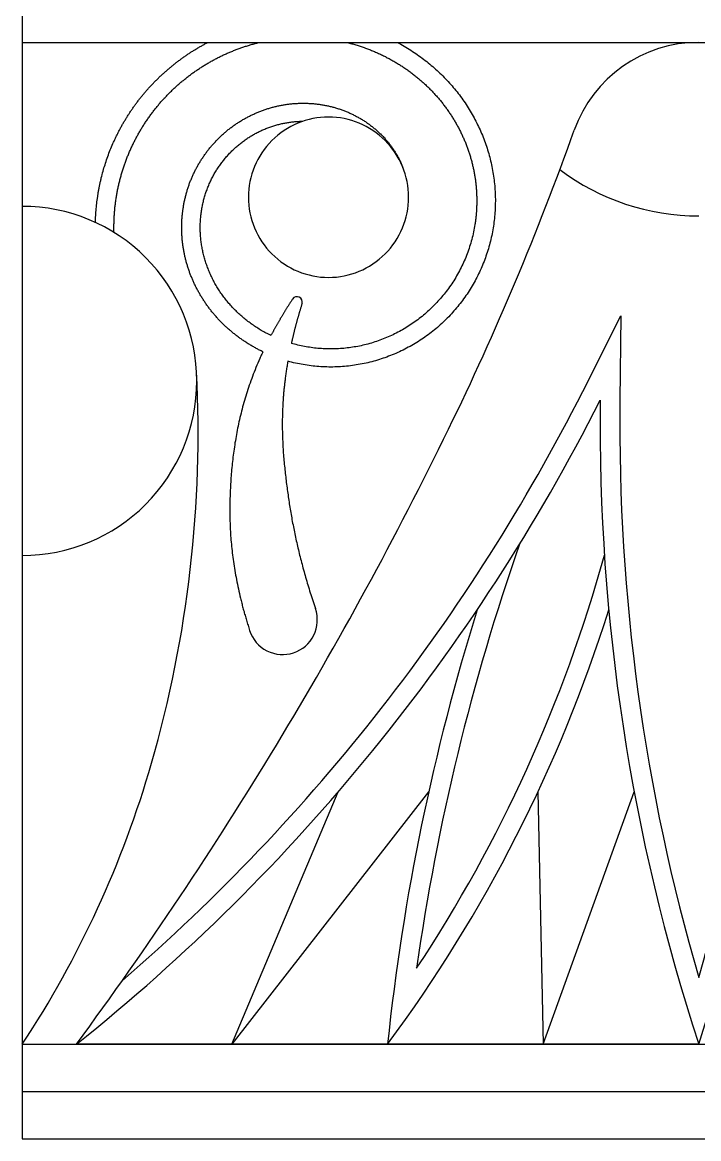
# Model space of a CAD drawing. Extents: x -111 to 2985, y -118 to 122.
# Drawn here: x -110.94 to -98.52, y -35.88 to -15.39 of the extents above; entities that cross this region are included whole.
import ezdxf

# ---------------------------------------------------------------- set-up
doc = ezdxf.new("R2010")
doc.units = 0
doc.layers.add('LAYER_03', color=5, linetype='CONTINUOUS')

msp = doc.modelspace()

# ---------------------------------------------------------------- linework, layer by layer
at = {"layer": 'LAYER_03'}
for points in [[(-110.939, 0.847), (-110.939, -35.877)], [(-110.939, -15.76), (-61.261, -15.76)], [(-109.596, -19.065), (-109.595, -19.034), (-109.594, -19.002), (-109.592, -18.97), (-109.591, -18.939), (-109.589, -18.907), (-109.587, -18.875), (-109.584, -18.844), (-109.581, -18.812), (-109.579, -18.781), (-109.575, -18.749), (-109.572, -18.718), (-109.568, -18.686), (-109.564, -18.655), (-109.56, -18.623), (-109.558, -18.607), (-109.555, -18.592), (-109.553, -18.576), (-109.551, -18.56), (-109.548, -18.545), (-109.546, -18.529), (-109.543, -18.513), (-109.54, -18.498), (-109.538, -18.482), (-109.535, -18.467), (-109.532, -18.451), (-109.529, -18.435), (-109.526, -18.42), (-109.523, -18.404), (-109.52, -18.389), (-109.517, -18.373), (-109.513, -18.358), (-109.51, -18.342), (-109.507, -18.327), (-109.503, -18.311), (-109.499, -18.296), (-109.496, -18.28), (-109.492, -18.265), (-109.488, -18.249), (-109.481, -18.218), (-109.473, -18.188), (-109.465, -18.157), (-109.456, -18.126), (-109.448, -18.096), (-109.439, -18.065), (-109.429, -18.035), (-109.42, -18.005), (-109.41, -17.974), (-109.4, -17.944), (-109.39, -17.914), (-109.38, -17.884), (-109.369, -17.854), (-109.358, -17.824), (-109.347, -17.794), (-109.335, -17.765), (-109.324, -17.735), (-109.312, -17.706), (-109.3, -17.676), (-109.287, -17.647), (-109.274, -17.618), (-109.268, -17.603), (-109.262, -17.589), (-109.255, -17.574), (-109.248, -17.56), (-109.242, -17.545), (-109.235, -17.531), (-109.228, -17.516), (-109.221, -17.502), (-109.214, -17.488), (-109.207, -17.473), (-109.2, -17.459), (-109.193, -17.445), (-109.186, -17.431), (-109.179, -17.416), (-109.172, -17.402), (-109.164, -17.388), (-109.157, -17.374), (-109.15, -17.36), (-109.142, -17.346), (-109.134, -17.332), (-109.127, -17.318), (-109.119, -17.304), (-109.111, -17.29), (-109.104, -17.276), (-109.096, -17.262), (-109.088, -17.248), (-109.08, -17.234), (-109.072, -17.221), (-109.064, -17.207), (-109.055, -17.193), (-109.047, -17.179), (-109.039, -17.166), (-109.031, -17.152), (-109.022, -17.139), (-109.014, -17.125), (-109.005, -17.112), (-108.997, -17.098), (-108.988, -17.085), (-108.979, -17.071), (-108.971, -17.058), (-108.962, -17.045), (-108.953, -17.031), (-108.944, -17.018), (-108.935, -17.005), (-108.926, -16.992), (-108.917, -16.978), (-108.908, -16.965), (-108.899, -16.952), (-108.889, -16.939), (-108.88, -16.926), (-108.871, -16.913), (-108.861, -16.9), (-108.852, -16.887), (-108.842, -16.875), (-108.833, -16.862), (-108.823, -16.849), (-108.813, -16.836), (-108.804, -16.823), (-108.794, -16.811), (-108.784, -16.798), (-108.774, -16.786), (-108.764, -16.773), (-108.754, -16.761), (-108.744, -16.748), (-108.734, -16.736), (-108.724, -16.723), (-108.714, -16.711), (-108.703, -16.699), (-108.693, -16.687), (-108.683, -16.674), (-108.672, -16.662), (-108.662, -16.65), (-108.651, -16.638), (-108.641, -16.626), (-108.63, -16.614), (-108.619, -16.602), (-108.608, -16.59), (-108.598, -16.578), (-108.587, -16.566), (-108.576, -16.555), (-108.565, -16.543), (-108.554, -16.531), (-108.543, -16.52), (-108.532, -16.508), (-108.521, -16.496), (-108.51, -16.485), (-108.498, -16.473), (-108.487, -16.462), (-108.476, -16.451), (-108.464, -16.439), (-108.453, -16.428), (-108.441, -16.417), (-108.43, -16.406), (-108.418, -16.395), (-108.407, -16.383), (-108.395, -16.372), (-108.383, -16.361), (-108.371, -16.351), (-108.36, -16.34), (-108.348, -16.329), (-108.336, -16.318), (-108.324, -16.307), (-108.312, -16.297), (-108.3, -16.286), (-108.288, -16.275), (-108.275, -16.265), (-108.263, -16.254), (-108.251, -16.244), (-108.239, -16.233), (-108.226, -16.223), (-108.214, -16.213), (-108.202, -16.203), (-108.189, -16.192), (-108.177, -16.182), (-108.164, -16.172), (-108.152, -16.162), (-108.139, -16.152), (-108.126, -16.142), (-108.113, -16.132), (-108.101, -16.123), (-108.088, -16.113), (-108.075, -16.103), (-108.062, -16.093), (-108.049, -16.084), (-108.036, -16.074), (-108.023, -16.065), (-108.01, -16.055), (-107.997, -16.046), (-107.984, -16.037), (-107.971, -16.027), (-107.957, -16.018), (-107.944, -16.009), (-107.931, -16), (-107.918, -15.991), (-107.904, -15.982), (-107.891, -15.973), (-107.877, -15.964), (-107.864, -15.955), (-107.85, -15.946), (-107.837, -15.937), (-107.823, -15.929), (-107.809, -15.92), (-107.796, -15.912), (-107.782, -15.903), (-107.768, -15.895), (-107.754, -15.886), (-107.741, -15.878), (-107.727, -15.87), (-107.713, -15.861), (-107.699, -15.853), (-107.685, -15.845), (-107.671, -15.837), (-107.657, -15.829), (-107.643, -15.821), (-107.629, -15.813), (-107.614, -15.805), (-107.6, -15.798), (-107.586, -15.79), (-107.572, -15.782), (-107.557, -15.775), (-107.543, -15.767), (-107.529, -15.76)], [(-109.255, -19.248), (-109.256, -19.229), (-109.256, -19.21), (-109.256, -19.191), (-109.256, -19.172), (-109.256, -19.153), (-109.256, -19.134), (-109.256, -19.115), (-109.256, -19.095), (-109.255, -19.076), (-109.255, -19.057), (-109.254, -19.038), (-109.253, -19.018), (-109.253, -18.999), (-109.252, -18.98), (-109.251, -18.96), (-109.25, -18.941), (-109.248, -18.922), (-109.247, -18.902), (-109.246, -18.883), (-109.244, -18.864), (-109.242, -18.844), (-109.241, -18.825), (-109.239, -18.806), (-109.237, -18.787), (-109.235, -18.767), (-109.233, -18.748), (-109.23, -18.729), (-109.228, -18.71), (-109.226, -18.691), (-109.223, -18.672), (-109.22, -18.653), (-109.218, -18.634), (-109.215, -18.615), (-109.212, -18.596), (-109.209, -18.577), (-109.205, -18.558), (-109.202, -18.54), (-109.199, -18.521), (-109.195, -18.502), (-109.192, -18.484), (-109.188, -18.465), (-109.184, -18.446), (-109.18, -18.428), (-109.176, -18.409), (-109.172, -18.391), (-109.168, -18.372), (-109.164, -18.354), (-109.159, -18.336), (-109.155, -18.317), (-109.15, -18.299), (-109.146, -18.281), (-109.141, -18.262), (-109.136, -18.244), (-109.131, -18.226), (-109.126, -18.208), (-109.121, -18.19), (-109.116, -18.172), (-109.11, -18.154), (-109.105, -18.135), (-109.099, -18.117), (-109.094, -18.1), (-109.088, -18.082), (-109.082, -18.064), (-109.076, -18.046), (-109.07, -18.028), (-109.064, -18.01), (-109.058, -17.992), (-109.051, -17.975), (-109.045, -17.957), (-109.038, -17.939), (-109.032, -17.922), (-109.025, -17.904), (-109.018, -17.886), (-109.012, -17.869), (-109.005, -17.851), (-108.998, -17.834), (-108.99, -17.817), (-108.983, -17.799), (-108.976, -17.782), (-108.968, -17.765), (-108.961, -17.747), (-108.953, -17.73), (-108.946, -17.713), (-108.938, -17.696), (-108.93, -17.679), (-108.922, -17.662), (-108.914, -17.645), (-108.906, -17.628), (-108.898, -17.611), (-108.889, -17.594), (-108.881, -17.578), (-108.872, -17.561), (-108.864, -17.544), (-108.855, -17.528), (-108.846, -17.511), (-108.838, -17.495), (-108.829, -17.478), (-108.82, -17.462), (-108.81, -17.446), (-108.801, -17.429), (-108.792, -17.413), (-108.783, -17.397), (-108.773, -17.381), (-108.764, -17.365), (-108.754, -17.349), (-108.744, -17.333), (-108.735, -17.317), (-108.725, -17.301), (-108.715, -17.285), (-108.705, -17.269), (-108.695, -17.254), (-108.685, -17.238), (-108.674, -17.223), (-108.664, -17.207), (-108.654, -17.192), (-108.643, -17.176), (-108.632, -17.161), (-108.622, -17.146), (-108.611, -17.131), (-108.6, -17.116), (-108.589, -17.1), (-108.578, -17.085), (-108.567, -17.071), (-108.556, -17.056), (-108.545, -17.041), (-108.534, -17.026), (-108.522, -17.011), (-108.511, -16.997), (-108.499, -16.982), (-108.488, -16.968), (-108.476, -16.953), (-108.465, -16.939), (-108.453, -16.925), (-108.441, -16.91), (-108.429, -16.896), (-108.417, -16.882), (-108.405, -16.868), (-108.393, -16.854), (-108.38, -16.84), (-108.368, -16.826), (-108.356, -16.813), (-108.343, -16.799), (-108.331, -16.785), (-108.318, -16.772), (-108.306, -16.758), (-108.293, -16.745), (-108.28, -16.732), (-108.267, -16.718), (-108.254, -16.705), (-108.241, -16.692), (-108.228, -16.679), (-108.215, -16.666), (-108.202, -16.653), (-108.189, -16.64), (-108.175, -16.627), (-108.162, -16.615), (-108.148, -16.602), (-108.135, -16.59), (-108.121, -16.577), (-108.108, -16.565), (-108.094, -16.552), (-108.08, -16.54), (-108.067, -16.528), (-108.053, -16.516), (-108.039, -16.504), (-108.025, -16.492), (-108.011, -16.48), (-107.997, -16.468), (-107.982, -16.457), (-107.968, -16.445), (-107.954, -16.434), (-107.939, -16.422), (-107.925, -16.411), (-107.911, -16.399), (-107.896, -16.388), (-107.882, -16.377), (-107.867, -16.366), (-107.852, -16.355), (-107.838, -16.344), (-107.823, -16.333), (-107.808, -16.322), (-107.793, -16.312), (-107.778, -16.301), (-107.763, -16.291), (-107.748, -16.28), (-107.733, -16.27), (-107.718, -16.26), (-107.703, -16.249), (-107.687, -16.239), (-107.672, -16.229), (-107.657, -16.219), (-107.641, -16.209), (-107.626, -16.2), (-107.61, -16.19), (-107.595, -16.18), (-107.579, -16.171), (-107.564, -16.161), (-107.548, -16.152), (-107.532, -16.143), (-107.516, -16.134), (-107.501, -16.125), (-107.485, -16.116), (-107.469, -16.107), (-107.453, -16.098), (-107.437, -16.089), (-107.421, -16.08), (-107.405, -16.072), (-107.389, -16.063), (-107.373, -16.055), (-107.357, -16.047), (-107.34, -16.038), (-107.324, -16.03), (-107.308, -16.022), (-107.291, -16.014), (-107.275, -16.006), (-107.259, -15.998), (-107.242, -15.991), (-107.226, -15.983), (-107.209, -15.976), (-107.193, -15.968), (-107.176, -15.961), (-107.16, -15.954), (-107.143, -15.946), (-107.126, -15.939), (-107.11, -15.932), (-107.093, -15.925), (-107.076, -15.919), (-107.059, -15.912), (-107.042, -15.905), (-107.026, -15.899), (-107.009, -15.892), (-106.992, -15.886), (-106.975, -15.879), (-106.958, -15.873), (-106.941, -15.867), (-106.924, -15.861), (-106.907, -15.855), (-106.89, -15.849), (-106.873, -15.844), (-106.856, -15.838), (-106.838, -15.832), (-106.821, -15.827), (-106.804, -15.822), (-106.787, -15.816), (-106.77, -15.811), (-106.752, -15.806), (-106.735, -15.801), (-106.718, -15.796), (-106.7, -15.791), (-106.683, -15.786), (-106.666, -15.782), (-106.648, -15.777), (-106.631, -15.773), (-106.614, -15.768), (-106.596, -15.764), (-106.579, -15.76)], [(-104.054, -15.76), (-104.023, -15.777), (-103.991, -15.794), (-103.96, -15.812), (-103.928, -15.83), (-103.897, -15.848), (-103.867, -15.867), (-103.836, -15.886), (-103.806, -15.905), (-103.775, -15.925), (-103.745, -15.945), (-103.715, -15.965), (-103.686, -15.985), (-103.657, -16.006), (-103.627, -16.027), (-103.598, -16.048), (-103.57, -16.07), (-103.541, -16.092), (-103.513, -16.114), (-103.485, -16.136), (-103.457, -16.159), (-103.43, -16.182), (-103.402, -16.206), (-103.375, -16.229), (-103.349, -16.253), (-103.322, -16.277), (-103.296, -16.302), (-103.27, -16.326), (-103.244, -16.351), (-103.219, -16.376), (-103.194, -16.402), (-103.169, -16.428), (-103.144, -16.454), (-103.12, -16.48), (-103.096, -16.506), (-103.072, -16.533), (-103.048, -16.56), (-103.025, -16.587), (-103.002, -16.614), (-102.98, -16.642), (-102.957, -16.67), (-102.935, -16.698), (-102.914, -16.726), (-102.892, -16.755), (-102.871, -16.784), (-102.85, -16.813), (-102.83, -16.842), (-102.81, -16.871), (-102.79, -16.901), (-102.771, -16.931), (-102.751, -16.961), (-102.733, -16.991), (-102.714, -17.021), (-102.696, -17.052), (-102.678, -17.083), (-102.661, -17.114), (-102.644, -17.145), (-102.627, -17.176), (-102.61, -17.208), (-102.594, -17.24), (-102.578, -17.271), (-102.563, -17.303), (-102.548, -17.336), (-102.533, -17.368), (-102.519, -17.4), (-102.505, -17.433), (-102.491, -17.466), (-102.478, -17.499), (-102.465, -17.532), (-102.453, -17.565), (-102.44, -17.598), (-102.429, -17.632), (-102.417, -17.665), (-102.406, -17.699), (-102.395, -17.733), (-102.385, -17.766), (-102.375, -17.8), (-102.366, -17.835), (-102.356, -17.869), (-102.348, -17.903), (-102.339, -17.937), (-102.331, -17.972), (-102.324, -18.007), (-102.316, -18.041), (-102.309, -18.076), (-102.303, -18.111), (-102.297, -18.146), (-102.291, -18.18), (-102.286, -18.215), (-102.281, -18.25), (-102.277, -18.286), (-102.272, -18.321), (-102.269, -18.356), (-102.265, -18.391), (-102.263, -18.426), (-102.26, -18.462), (-102.258, -18.497), (-102.256, -18.532), (-102.255, -18.568), (-102.254, -18.603), (-102.253, -18.638), (-102.253, -18.674), (-102.254, -18.709), (-102.254, -18.744), (-102.255, -18.78), (-102.257, -18.815), (-102.259, -18.85), (-102.261, -18.885), (-102.264, -18.921), (-102.267, -18.956), (-102.27, -18.991), (-102.274, -19.026), (-102.279, -19.061), (-102.283, -19.096), (-102.288, -19.131), (-102.294, -19.166), (-102.3, -19.201), (-102.306, -19.236), (-102.313, -19.271), (-102.32, -19.306), (-102.328, -19.34), (-102.335, -19.375), (-102.344, -19.409), (-102.352, -19.443), (-102.362, -19.478), (-102.371, -19.512), (-102.381, -19.546), (-102.391, -19.58), (-102.402, -19.613), (-102.413, -19.647), (-102.425, -19.681), (-102.436, -19.714), (-102.449, -19.747), (-102.461, -19.78), (-102.474, -19.813), (-102.488, -19.846), (-102.502, -19.879), (-102.516, -19.911), (-102.53, -19.944), (-102.545, -19.976), (-102.561, -20.008), (-102.576, -20.04), (-102.592, -20.072), (-102.609, -20.103), (-102.626, -20.135), (-102.643, -20.166), (-102.66, -20.197), (-102.678, -20.227), (-102.697, -20.258), (-102.715, -20.288), (-102.734, -20.318), (-102.754, -20.348), (-102.773, -20.378), (-102.793, -20.407), (-102.814, -20.437), (-102.835, -20.466), (-102.856, -20.494), (-102.877, -20.523), (-102.899, -20.551), (-102.921, -20.579), (-102.943, -20.607), (-102.966, -20.634), (-102.989, -20.662), (-103.013, -20.689), (-103.037, -20.715), (-103.061, -20.742), (-103.085, -20.768), (-103.11, -20.794), (-103.135, -20.819), (-103.16, -20.845), (-103.186, -20.87), (-103.212, -20.894), (-103.238, -20.919), (-103.264, -20.943), (-103.291, -20.967), (-103.318, -20.99), (-103.346, -21.014), (-103.373, -21.036), (-103.401, -21.059), (-103.43, -21.081), (-103.458, -21.103), (-103.487, -21.125), (-103.516, -21.146), (-103.545, -21.167), (-103.575, -21.187), (-103.604, -21.207), (-103.634, -21.227), (-103.665, -21.247), (-103.695, -21.266), (-103.726, -21.285), (-103.757, -21.303), (-103.788, -21.321), (-103.82, -21.339), (-103.851, -21.356), (-103.883, -21.373), (-103.915, -21.39), (-103.947, -21.406), (-103.98, -21.422), (-104.012, -21.437), (-104.045, -21.452), (-104.078, -21.467), (-104.112, -21.481), (-104.145, -21.495), (-104.178, -21.508), (-104.212, -21.521), (-104.246, -21.534), (-104.28, -21.546), (-104.314, -21.558), (-104.349, -21.57), (-104.383, -21.581), (-104.418, -21.591), (-104.452, -21.601), (-104.487, -21.611), (-104.522, -21.621), (-104.557, -21.63), (-104.593, -21.638), (-104.628, -21.646), (-104.663, -21.654), (-104.699, -21.661), (-104.734, -21.668), (-104.77, -21.674), (-104.806, -21.68), (-104.842, -21.686), (-104.878, -21.691), (-104.914, -21.695), (-104.95, -21.7), (-104.986, -21.703), (-105.022, -21.707), (-105.058, -21.71), (-105.094, -21.712), (-105.13, -21.714), (-105.167, -21.716), (-105.203, -21.717), (-105.239, -21.718), (-105.275, -21.718), (-105.312, -21.718), (-105.348, -21.717), (-105.384, -21.716), (-105.42, -21.714), (-105.457, -21.712), (-105.493, -21.71), (-105.529, -21.707), (-105.565, -21.704), (-105.601, -21.7), (-105.637, -21.696), (-105.673, -21.691), (-105.709, -21.686), (-105.745, -21.68), (-105.781, -21.674), (-105.816, -21.668), (-105.852, -21.661), (-105.887, -21.654), (-105.923, -21.646), (-105.958, -21.638), (-105.993, -21.629), (-106.028, -21.62), (-106.063, -21.61)], [(-104.988, -15.76), (-104.969, -15.765), (-104.949, -15.77), (-104.929, -15.775), (-104.91, -15.78), (-104.89, -15.785), (-104.871, -15.79), (-104.851, -15.796), (-104.832, -15.802), (-104.812, -15.807), (-104.793, -15.813), (-104.774, -15.819), (-104.755, -15.825), (-104.735, -15.831), (-104.716, -15.838), (-104.697, -15.844), (-104.678, -15.851), (-104.659, -15.857), (-104.64, -15.864), (-104.621, -15.871), (-104.602, -15.878), (-104.584, -15.885), (-104.565, -15.892), (-104.546, -15.9), (-104.528, -15.907), (-104.509, -15.915), (-104.49, -15.922), (-104.472, -15.93), (-104.454, -15.938), (-104.435, -15.946), (-104.417, -15.954), (-104.399, -15.962), (-104.381, -15.97), (-104.363, -15.979), (-104.345, -15.987), (-104.327, -15.996), (-104.309, -16.005), (-104.291, -16.014), (-104.273, -16.022), (-104.255, -16.031), (-104.238, -16.041), (-104.22, -16.05), (-104.203, -16.059), (-104.185, -16.069), (-104.168, -16.078), (-104.151, -16.088), (-104.133, -16.097), (-104.116, -16.107), (-104.099, -16.117), (-104.082, -16.127), (-104.065, -16.137), (-104.048, -16.148), (-104.032, -16.158), (-104.015, -16.168), (-103.998, -16.179), (-103.982, -16.19), (-103.965, -16.2), (-103.949, -16.211), (-103.933, -16.222), (-103.916, -16.233), (-103.9, -16.244), (-103.884, -16.255), (-103.868, -16.266), (-103.852, -16.278), (-103.836, -16.289), (-103.82, -16.301), (-103.805, -16.312), (-103.789, -16.324), (-103.774, -16.336), (-103.758, -16.348), (-103.743, -16.36), (-103.728, -16.372), (-103.712, -16.384), (-103.697, -16.396), (-103.682, -16.409), (-103.667, -16.421), (-103.652, -16.433), (-103.638, -16.446), (-103.623, -16.459), (-103.608, -16.471), (-103.594, -16.484), (-103.58, -16.497), (-103.565, -16.51), (-103.551, -16.523), (-103.537, -16.536), (-103.523, -16.55), (-103.509, -16.563), (-103.495, -16.576), (-103.481, -16.59), (-103.468, -16.603), (-103.454, -16.617), (-103.44, -16.631), (-103.427, -16.644), (-103.414, -16.658), (-103.401, -16.672), (-103.387, -16.686), (-103.374, -16.7), (-103.362, -16.714), (-103.349, -16.728), (-103.336, -16.743), (-103.323, -16.757), (-103.311, -16.771), (-103.298, -16.786), (-103.286, -16.801), (-103.274, -16.815), (-103.262, -16.83), (-103.25, -16.845), (-103.238, -16.859), (-103.226, -16.874), (-103.214, -16.889), (-103.203, -16.904), (-103.191, -16.919), (-103.18, -16.934), (-103.168, -16.95), (-103.157, -16.965), (-103.146, -16.98), (-103.135, -16.995), (-103.124, -17.011), (-103.113, -17.026), (-103.103, -17.042), (-103.092, -17.057), (-103.082, -17.073), (-103.071, -17.089), (-103.061, -17.105), (-103.051, -17.12), (-103.041, -17.136), (-103.031, -17.152), (-103.021, -17.168), (-103.011, -17.184), (-103.002, -17.2), (-102.992, -17.216), (-102.983, -17.233), (-102.973, -17.249), (-102.964, -17.265), (-102.955, -17.281), (-102.946, -17.298), (-102.937, -17.314), (-102.928, -17.331), (-102.92, -17.347), (-102.911, -17.364), (-102.903, -17.38), (-102.894, -17.397), (-102.886, -17.414), (-102.878, -17.43), (-102.87, -17.447), (-102.862, -17.464), (-102.854, -17.481), (-102.847, -17.498), (-102.839, -17.515), (-102.832, -17.531), (-102.824, -17.548), (-102.817, -17.565), (-102.81, -17.582), (-102.803, -17.6), (-102.796, -17.617), (-102.79, -17.634), (-102.783, -17.651), (-102.776, -17.668), (-102.77, -17.686), (-102.764, -17.703), (-102.757, -17.72), (-102.751, -17.737), (-102.745, -17.755), (-102.74, -17.772), (-102.734, -17.79), (-102.728, -17.807), (-102.723, -17.824), (-102.717, -17.842), (-102.712, -17.859), (-102.707, -17.877), (-102.702, -17.895), (-102.697, -17.912), (-102.692, -17.93), (-102.687, -17.947), (-102.683, -17.965), (-102.678, -17.983), (-102.674, -18), (-102.67, -18.018), (-102.666, -18.036), (-102.662, -18.053), (-102.658, -18.071), (-102.654, -18.089), (-102.65, -18.107), (-102.647, -18.124), (-102.643, -18.142), (-102.64, -18.16), (-102.637, -18.178), (-102.634, -18.196), (-102.631, -18.214), (-102.628, -18.231), (-102.625, -18.249), (-102.623, -18.267), (-102.62, -18.285), (-102.618, -18.303), (-102.615, -18.321), (-102.613, -18.339), (-102.611, -18.356), (-102.609, -18.374), (-102.607, -18.392), (-102.606, -18.41), (-102.604, -18.428), (-102.603, -18.446), (-102.601, -18.464), (-102.6, -18.482), (-102.599, -18.499), (-102.598, -18.517), (-102.597, -18.535), (-102.596, -18.553), (-102.596, -18.571), (-102.595, -18.589), (-102.595, -18.607), (-102.594, -18.624), (-102.594, -18.642), (-102.594, -18.66), (-102.594, -18.678), (-102.594, -18.696), (-102.594, -18.714), (-102.595, -18.731), (-102.595, -18.749), (-102.596, -18.767), (-102.596, -18.785), (-102.597, -18.802), (-102.598, -18.82), (-102.599, -18.838), (-102.6, -18.855), (-102.602, -18.873), (-102.603, -18.891), (-102.604, -18.908), (-102.606, -18.926), (-102.608, -18.944), (-102.61, -18.961), (-102.612, -18.979), (-102.614, -18.996), (-102.616, -19.014), (-102.618, -19.031), (-102.62, -19.049), (-102.623, -19.066), (-102.625, -19.084), (-102.628, -19.101), (-102.634, -19.136), (-102.64, -19.17), (-102.647, -19.205), (-102.654, -19.239), (-102.661, -19.273), (-102.669, -19.308), (-102.677, -19.342), (-102.686, -19.375), (-102.695, -19.409), (-102.705, -19.443), (-102.715, -19.476), (-102.725, -19.509), (-102.736, -19.542), (-102.748, -19.575), (-102.759, -19.608), (-102.771, -19.64), (-102.784, -19.673), (-102.797, -19.705), (-102.81, -19.737), (-102.824, -19.769), (-102.838, -19.8), (-102.852, -19.831), (-102.867, -19.863), (-102.882, -19.894), (-102.898, -19.924), (-102.914, -19.955), (-102.93, -19.985), (-102.947, -20.015), (-102.964, -20.045), (-102.981, -20.074), (-102.999, -20.104), (-103.017, -20.133), (-103.035, -20.161), (-103.054, -20.19), (-103.073, -20.218), (-103.093, -20.246), (-103.113, -20.274), (-103.133, -20.301), (-103.153, -20.329), (-103.174, -20.356), (-103.195, -20.382), (-103.217, -20.408), (-103.239, -20.434), (-103.261, -20.46), (-103.283, -20.486), (-103.306, -20.511), (-103.329, -20.536), (-103.352, -20.56), (-103.375, -20.584), (-103.399, -20.608), (-103.423, -20.632), (-103.448, -20.655), (-103.472, -20.678), (-103.497, -20.701), (-103.522, -20.723), (-103.548, -20.745), (-103.573, -20.766), (-103.599, -20.788), (-103.626, -20.809), (-103.652, -20.829), (-103.679, -20.849), (-103.705, -20.869), (-103.732, -20.889), (-103.76, -20.908), (-103.787, -20.927), (-103.815, -20.945), (-103.843, -20.964), (-103.871, -20.981), (-103.899, -20.999), (-103.928, -21.016), (-103.956, -21.032), (-103.985, -21.049), (-104.014, -21.065), (-104.043, -21.08), (-104.073, -21.095), (-104.102, -21.11), (-104.132, -21.125), (-104.162, -21.139), (-104.192, -21.152), (-104.222, -21.166), (-104.252, -21.178), (-104.282, -21.191), (-104.313, -21.203), (-104.343, -21.215), (-104.374, -21.226), (-104.405, -21.237), (-104.436, -21.248), (-104.467, -21.258), (-104.498, -21.268), (-104.529, -21.277), (-104.56, -21.286), (-104.592, -21.295), (-104.623, -21.303), (-104.654, -21.311), (-104.686, -21.318), (-104.718, -21.326), (-104.749, -21.332), (-104.781, -21.339), (-104.813, -21.344), (-104.844, -21.35), (-104.876, -21.355), (-104.908, -21.36), (-104.94, -21.364), (-104.972, -21.368), (-105.003, -21.372), (-105.035, -21.375), (-105.067, -21.377), (-105.099, -21.38), (-105.131, -21.382), (-105.163, -21.383), (-105.194, -21.385), (-105.226, -21.385), (-105.258, -21.386), (-105.29, -21.386), (-105.321, -21.385), (-105.353, -21.385), (-105.385, -21.384), (-105.416, -21.382), (-105.448, -21.38), (-105.479, -21.378), (-105.51, -21.375), (-105.542, -21.372), (-105.573, -21.369), (-105.604, -21.365), (-105.635, -21.361), (-105.666, -21.356), (-105.697, -21.352), (-105.727, -21.346), (-105.758, -21.341), (-105.788, -21.335), (-105.819, -21.328), (-105.849, -21.322), (-105.879, -21.315), (-105.909, -21.307), (-105.939, -21.299), (-105.969, -21.291), (-105.998, -21.283)], [(-106.521, -21.438), (-106.537, -21.43), (-106.552, -21.423), (-106.568, -21.415), (-106.583, -21.407), (-106.599, -21.399), (-106.614, -21.391), (-106.629, -21.383), (-106.644, -21.375), (-106.659, -21.367), (-106.674, -21.359), (-106.689, -21.35), (-106.704, -21.342), (-106.719, -21.333), (-106.734, -21.324), (-106.749, -21.316), (-106.764, -21.307), (-106.778, -21.298), (-106.793, -21.289), (-106.807, -21.28), (-106.822, -21.27), (-106.836, -21.261), (-106.851, -21.252), (-106.865, -21.242), (-106.879, -21.233), (-106.893, -21.223), (-106.908, -21.213), (-106.922, -21.203), (-106.936, -21.193), (-106.95, -21.183), (-106.963, -21.173), (-106.977, -21.163), (-106.991, -21.153), (-107.005, -21.142), (-107.018, -21.132), (-107.032, -21.121), (-107.045, -21.111), (-107.058, -21.1), (-107.072, -21.089), (-107.085, -21.078), (-107.098, -21.067), (-107.111, -21.056), (-107.124, -21.045), (-107.137, -21.034), (-107.15, -21.023), (-107.163, -21.011), (-107.176, -21), (-107.188, -20.988), (-107.201, -20.977), (-107.213, -20.965), (-107.226, -20.953), (-107.238, -20.941), (-107.25, -20.929), (-107.263, -20.917), (-107.275, -20.905), (-107.287, -20.893), (-107.299, -20.881), (-107.311, -20.869), (-107.322, -20.856), (-107.334, -20.844), (-107.346, -20.831), (-107.357, -20.819), (-107.369, -20.806), (-107.38, -20.793), (-107.391, -20.78), (-107.402, -20.768), (-107.414, -20.755), (-107.425, -20.742), (-107.435, -20.729), (-107.446, -20.715), (-107.457, -20.702), (-107.468, -20.689), (-107.478, -20.675), (-107.489, -20.662), (-107.499, -20.648), (-107.509, -20.635), (-107.52, -20.621), (-107.53, -20.608), (-107.54, -20.594), (-107.55, -20.58), (-107.56, -20.566), (-107.569, -20.552), (-107.579, -20.538), (-107.588, -20.524), (-107.598, -20.51), (-107.607, -20.496), (-107.617, -20.481), (-107.626, -20.467), (-107.635, -20.453), (-107.644, -20.438), (-107.653, -20.424), (-107.661, -20.409), (-107.67, -20.395), (-107.679, -20.38), (-107.687, -20.365), (-107.696, -20.351), (-107.704, -20.336), (-107.712, -20.321), (-107.72, -20.306), (-107.728, -20.291), (-107.736, -20.276), (-107.744, -20.261), (-107.751, -20.246), (-107.759, -20.231), (-107.766, -20.215), (-107.774, -20.2), (-107.781, -20.185), (-107.788, -20.169), (-107.795, -20.154), (-107.802, -20.138), (-107.809, -20.123), (-107.816, -20.107), (-107.822, -20.092), (-107.829, -20.076), (-107.835, -20.06), (-107.842, -20.045), (-107.848, -20.029), (-107.854, -20.013), (-107.86, -19.997), (-107.866, -19.981), (-107.871, -19.965), (-107.877, -19.95), (-107.882, -19.934), (-107.888, -19.918), (-107.893, -19.901), (-107.898, -19.885), (-107.903, -19.869), (-107.908, -19.853), (-107.913, -19.837), (-107.918, -19.821), (-107.923, -19.804), (-107.927, -19.788), (-107.932, -19.772), (-107.936, -19.755), (-107.94, -19.739), (-107.944, -19.723), (-107.948, -19.706), (-107.952, -19.69), (-107.956, -19.673), (-107.959, -19.657), (-107.963, -19.64), (-107.966, -19.624), (-107.969, -19.607), (-107.972, -19.59), (-107.975, -19.574), (-107.978, -19.557), (-107.981, -19.541), (-107.984, -19.524), (-107.986, -19.507), (-107.989, -19.49), (-107.991, -19.474), (-107.993, -19.457), (-107.995, -19.44), (-107.997, -19.423), (-107.999, -19.407), (-108.001, -19.39), (-108.002, -19.373), (-108.004, -19.356), (-108.005, -19.339), (-108.006, -19.323), (-108.008, -19.306), (-108.009, -19.289), (-108.009, -19.272), (-108.01, -19.255), (-108.011, -19.238), (-108.011, -19.221), (-108.012, -19.205), (-108.012, -19.188), (-108.012, -19.171), (-108.012, -19.154), (-108.012, -19.137), (-108.012, -19.12), (-108.012, -19.103), (-108.011, -19.086), (-108.011, -19.07), (-108.01, -19.053), (-108.009, -19.036), (-108.008, -19.019), (-108.007, -19.002), (-108.006, -18.985), (-108.005, -18.968), (-108.003, -18.952), (-108.002, -18.935), (-108, -18.918), (-107.998, -18.901), (-107.996, -18.884), (-107.994, -18.868), (-107.992, -18.851), (-107.99, -18.834), (-107.988, -18.818), (-107.985, -18.801), (-107.982, -18.784), (-107.98, -18.767), (-107.977, -18.751), (-107.974, -18.734), (-107.971, -18.718), (-107.967, -18.701), (-107.964, -18.684), (-107.961, -18.668), (-107.957, -18.651), (-107.953, -18.635), (-107.949, -18.618), (-107.945, -18.602), (-107.941, -18.586), (-107.937, -18.569), (-107.933, -18.553), (-107.928, -18.537), (-107.924, -18.52), (-107.919, -18.504), (-107.914, -18.488), (-107.909, -18.472), (-107.904, -18.456), (-107.899, -18.439), (-107.894, -18.423), (-107.889, -18.407), (-107.883, -18.391), (-107.877, -18.375), (-107.872, -18.359), (-107.866, -18.344), (-107.86, -18.328), (-107.854, -18.312), (-107.848, -18.296), (-107.841, -18.28), (-107.835, -18.265), (-107.828, -18.249), (-107.821, -18.234), (-107.815, -18.218), (-107.808, -18.203), (-107.801, -18.187), (-107.794, -18.172), (-107.786, -18.157), (-107.779, -18.141), (-107.771, -18.126), (-107.764, -18.111), (-107.756, -18.096), (-107.748, -18.081), (-107.74, -18.066), (-107.732, -18.051), (-107.724, -18.036), (-107.716, -18.021), (-107.707, -18.006), (-107.699, -17.992), (-107.69, -17.977), (-107.682, -17.962), (-107.673, -17.948), (-107.664, -17.933), (-107.655, -17.919), (-107.646, -17.905), (-107.636, -17.89), (-107.627, -17.876), (-107.617, -17.862), (-107.608, -17.848), (-107.598, -17.834), (-107.588, -17.82), (-107.578, -17.806), (-107.568, -17.793), (-107.558, -17.779), (-107.548, -17.765), (-107.538, -17.752), (-107.527, -17.738), (-107.517, -17.725), (-107.506, -17.712), (-107.495, -17.698), (-107.485, -17.685), (-107.474, -17.672), (-107.463, -17.659), (-107.451, -17.646), (-107.44, -17.633), (-107.429, -17.621), (-107.417, -17.608), (-107.406, -17.595), (-107.394, -17.583), (-107.383, -17.57), (-107.371, -17.558), (-107.359, -17.546), (-107.347, -17.534), (-107.335, -17.522), (-107.323, -17.51), (-107.31, -17.498), (-107.298, -17.486), (-107.285, -17.474), (-107.273, -17.463), (-107.26, -17.451), (-107.247, -17.44), (-107.235, -17.428), (-107.222, -17.417), (-107.209, -17.406), (-107.195, -17.395), (-107.182, -17.384), (-107.169, -17.373), (-107.156, -17.362), (-107.142, -17.352), (-107.129, -17.341), (-107.115, -17.331), (-107.101, -17.32), (-107.088, -17.31), (-107.074, -17.3), (-107.06, -17.29), (-107.046, -17.28), (-107.032, -17.27), (-107.018, -17.261), (-107.003, -17.251), (-106.989, -17.241), (-106.975, -17.232), (-106.96, -17.223), (-106.946, -17.214), (-106.931, -17.205), (-106.916, -17.196), (-106.902, -17.187), (-106.887, -17.178), (-106.872, -17.169), (-106.857, -17.161), (-106.842, -17.153), (-106.827, -17.144), (-106.812, -17.136), (-106.796, -17.128), (-106.781, -17.12), (-106.766, -17.112), (-106.75, -17.105), (-106.735, -17.097), (-106.719, -17.09), (-106.704, -17.082), (-106.688, -17.075), (-106.672, -17.068), (-106.657, -17.061), (-106.641, -17.054), (-106.625, -17.047), (-106.609, -17.041), (-106.593, -17.034), (-106.577, -17.028), (-106.561, -17.022), (-106.545, -17.016), (-106.528, -17.01), (-106.512, -17.004), (-106.496, -16.998), (-106.48, -16.992), (-106.463, -16.987), (-106.447, -16.982), (-106.43, -16.976), (-106.414, -16.971), (-106.397, -16.966), (-106.381, -16.961), (-106.364, -16.957), (-106.347, -16.952), (-106.331, -16.948), (-106.314, -16.943), (-106.297, -16.939), (-106.28, -16.935), (-106.263, -16.931), (-106.247, -16.927), (-106.23, -16.924), (-106.213, -16.92), (-106.196, -16.917), (-106.179, -16.914), (-106.162, -16.91), (-106.145, -16.907), (-106.128, -16.905), (-106.111, -16.902), (-106.093, -16.899), (-106.076, -16.897), (-106.059, -16.895), (-106.042, -16.892), (-106.025, -16.89), (-106.008, -16.888), (-105.99, -16.887), (-105.973, -16.885), (-105.956, -16.884), (-105.939, -16.882), (-105.921, -16.881), (-105.904, -16.88), (-105.887, -16.879), (-105.869, -16.878), (-105.852, -16.878), (-105.835, -16.877), (-105.818, -16.877), (-105.8, -16.876), (-105.783, -16.876), (-105.766, -16.876), (-105.748, -16.877), (-105.731, -16.877), (-105.714, -16.877), (-105.696, -16.878), (-105.679, -16.879), (-105.662, -16.88), (-105.644, -16.881), (-105.627, -16.882), (-105.61, -16.883), (-105.593, -16.884), (-105.575, -16.886), (-105.558, -16.888), (-105.541, -16.89), (-105.524, -16.892), (-105.507, -16.894), (-105.489, -16.896), (-105.472, -16.899), (-105.455, -16.901), (-105.438, -16.904), (-105.421, -16.907), (-105.404, -16.91), (-105.387, -16.913), (-105.37, -16.916), (-105.353, -16.92), (-105.336, -16.923), (-105.319, -16.927), (-105.302, -16.931), (-105.285, -16.935), (-105.269, -16.939), (-105.252, -16.943), (-105.235, -16.947), (-105.218, -16.952), (-105.202, -16.957), (-105.185, -16.961), (-105.169, -16.966), (-105.152, -16.971), (-105.136, -16.977), (-105.119, -16.982), (-105.103, -16.987), (-105.087, -16.993), (-105.07, -16.999), (-105.054, -17.005), (-105.038, -17.011), (-105.022, -17.017), (-105.006, -17.023), (-104.99, -17.03), (-104.974, -17.036), (-104.958, -17.043), (-104.942, -17.05), (-104.926, -17.057), (-104.911, -17.064), (-104.895, -17.071), (-104.879, -17.079), (-104.864, -17.086), (-104.849, -17.094), (-104.833, -17.102), (-104.818, -17.11), (-104.803, -17.118), (-104.788, -17.126), (-104.772, -17.134), (-104.757, -17.143), (-104.743, -17.151), (-104.728, -17.16), (-104.713, -17.169), (-104.698, -17.178), (-104.684, -17.187), (-104.669, -17.196), (-104.655, -17.206), (-104.64, -17.215), (-104.626, -17.225), (-104.612, -17.234), (-104.598, -17.244), (-104.584, -17.254), (-104.57, -17.264), (-104.556, -17.274), (-104.543, -17.285), (-104.529, -17.295), (-104.515, -17.306), (-104.502, -17.316), (-104.489, -17.327), (-104.476, -17.338), (-104.462, -17.349), (-104.449, -17.36), (-104.437, -17.372), (-104.424, -17.383), (-104.411, -17.394), (-104.398, -17.406), (-104.386, -17.418), (-104.374, -17.43), (-104.361, -17.441), (-104.349, -17.454), (-104.337, -17.466), (-104.325, -17.478), (-104.314, -17.49), (-104.302, -17.503), (-104.29, -17.515), (-104.279, -17.528), (-104.268, -17.541), (-104.256, -17.554), (-104.245, -17.567), (-104.234, -17.58), (-104.224, -17.593), (-104.213, -17.606), (-104.202, -17.62), (-104.192, -17.633), (-104.181, -17.647), (-104.171, -17.66), (-104.161, -17.674), (-104.151, -17.688), (-104.142, -17.702), (-104.132, -17.716), (-104.122, -17.73), (-104.113, -17.744), (-104.104, -17.758), (-104.095, -17.773), (-104.086, -17.787), (-104.077, -17.802), (-104.068, -17.816), (-104.06, -17.831), (-104.051, -17.846), (-104.043, -17.86), (-104.035, -17.875), (-104.027, -17.89), (-104.019, -17.905), (-104.011, -17.921), (-104.004, -17.936), (-103.997, -17.951), (-103.989, -17.966), (-103.982, -17.982), (-103.975, -17.997), (-103.969, -18.013), (-103.962, -18.028), (-103.956, -18.044), (-103.949, -18.06), (-103.943, -18.076)], [(-106.373, -21.139), (-106.396, -21.128), (-106.418, -21.117), (-106.44, -21.105), (-106.463, -21.094), (-106.485, -21.082), (-106.506, -21.07), (-106.528, -21.058), (-106.55, -21.045), (-106.571, -21.032), (-106.592, -21.02), (-106.613, -21.006), (-106.634, -20.993), (-106.655, -20.98), (-106.676, -20.966), (-106.696, -20.952), (-106.716, -20.938), (-106.736, -20.924), (-106.756, -20.909), (-106.776, -20.895), (-106.796, -20.88), (-106.815, -20.865), (-106.834, -20.85), (-106.853, -20.834), (-106.872, -20.819), (-106.891, -20.803), (-106.909, -20.787), (-106.927, -20.771), (-106.945, -20.755), (-106.963, -20.739), (-106.981, -20.722), (-106.998, -20.706), (-107.015, -20.689), (-107.033, -20.672), (-107.049, -20.655), (-107.066, -20.637), (-107.083, -20.62), (-107.099, -20.602), (-107.115, -20.584), (-107.131, -20.567), (-107.146, -20.549), (-107.162, -20.53), (-107.177, -20.512), (-107.192, -20.494), (-107.207, -20.475), (-107.221, -20.456), (-107.236, -20.438), (-107.25, -20.419), (-107.264, -20.4), (-107.277, -20.38), (-107.291, -20.361), (-107.304, -20.342), (-107.317, -20.322), (-107.33, -20.302), (-107.342, -20.283), (-107.355, -20.263), (-107.367, -20.243), (-107.379, -20.223), (-107.39, -20.203), (-107.402, -20.182), (-107.413, -20.162), (-107.424, -20.142), (-107.435, -20.121), (-107.445, -20.101), (-107.455, -20.08), (-107.465, -20.059), (-107.475, -20.038), (-107.485, -20.017), (-107.494, -19.996), (-107.503, -19.975), (-107.512, -19.954), (-107.521, -19.933), (-107.529, -19.912), (-107.537, -19.891), (-107.545, -19.869), (-107.553, -19.848), (-107.56, -19.826), (-107.567, -19.805), (-107.574, -19.783), (-107.581, -19.762), (-107.587, -19.74), (-107.594, -19.718), (-107.6, -19.697), (-107.605, -19.675), (-107.611, -19.653), (-107.616, -19.631), (-107.621, -19.609), (-107.626, -19.587), (-107.631, -19.566), (-107.635, -19.544), (-107.639, -19.522), (-107.643, -19.5), (-107.646, -19.478), (-107.65, -19.456), (-107.653, -19.434), (-107.656, -19.412), (-107.658, -19.39), (-107.661, -19.368), (-107.663, -19.346), (-107.665, -19.324), (-107.666, -19.302), (-107.668, -19.28), (-107.669, -19.258), (-107.67, -19.236), (-107.671, -19.214), (-107.671, -19.192), (-107.671, -19.17), (-107.672, -19.149), (-107.671, -19.127), (-107.671, -19.105), (-107.67, -19.083), (-107.669, -19.061), (-107.668, -19.04), (-107.667, -19.018), (-107.665, -18.997), (-107.663, -18.975), (-107.661, -18.953), (-107.659, -18.932), (-107.656, -18.911), (-107.654, -18.889), (-107.651, -18.868), (-107.648, -18.847), (-107.644, -18.825), (-107.64, -18.804), (-107.637, -18.783), (-107.633, -18.762), (-107.628, -18.741), (-107.624, -18.72), (-107.619, -18.7), (-107.614, -18.679), (-107.609, -18.658), (-107.603, -18.638), (-107.598, -18.617), (-107.592, -18.597), (-107.586, -18.576), (-107.58, -18.556), (-107.573, -18.536), (-107.567, -18.516), (-107.56, -18.496), (-107.553, -18.476), (-107.545, -18.457), (-107.538, -18.437), (-107.53, -18.417), (-107.522, -18.398), (-107.514, -18.379), (-107.506, -18.359), (-107.498, -18.34), (-107.489, -18.321), (-107.48, -18.302), (-107.471, -18.283), (-107.462, -18.265), (-107.452, -18.246), (-107.443, -18.228), (-107.433, -18.209), (-107.423, -18.191), (-107.413, -18.173), (-107.403, -18.155), (-107.392, -18.138), (-107.381, -18.12), (-107.371, -18.102), (-107.359, -18.085), (-107.348, -18.068), (-107.337, -18.05), (-107.325, -18.033), (-107.314, -18.017), (-107.302, -18), (-107.29, -17.983), (-107.277, -17.967), (-107.265, -17.951), (-107.253, -17.935), (-107.24, -17.919), (-107.227, -17.903), (-107.214, -17.887), (-107.201, -17.872), (-107.188, -17.856), (-107.174, -17.841), (-107.161, -17.826), (-107.147, -17.811), (-107.133, -17.796), (-107.119, -17.782), (-107.105, -17.767), (-107.09, -17.753), (-107.076, -17.739), (-107.062, -17.725), (-107.047, -17.711), (-107.032, -17.698), (-107.017, -17.684), (-107.002, -17.671), (-106.987, -17.658), (-106.972, -17.645), (-106.956, -17.632), (-106.941, -17.62), (-106.925, -17.607), (-106.909, -17.595), (-106.893, -17.583), (-106.877, -17.571), (-106.861, -17.56), (-106.845, -17.548), (-106.829, -17.537), (-106.812, -17.526), (-106.796, -17.515), (-106.779, -17.504), (-106.763, -17.494), (-106.746, -17.483), (-106.729, -17.473), (-106.712, -17.463), (-106.695, -17.453), (-106.678, -17.444), (-106.661, -17.434), (-106.644, -17.425), (-106.626, -17.416), (-106.609, -17.407), (-106.591, -17.398), (-106.574, -17.39), (-106.556, -17.382), (-106.539, -17.373), (-106.521, -17.366), (-106.503, -17.358), (-106.485, -17.35), (-106.467, -17.343), (-106.449, -17.336), (-106.431, -17.329), (-106.413, -17.322), (-106.395, -17.316), (-106.377, -17.309), (-106.359, -17.303), (-106.341, -17.297), (-106.322, -17.291), (-106.304, -17.286), (-106.286, -17.28), (-106.267, -17.275), (-106.249, -17.27), (-106.231, -17.265), (-106.212, -17.261), (-106.194, -17.256), (-106.175, -17.252), (-106.157, -17.248), (-106.138, -17.244), (-106.12, -17.241), (-106.101, -17.237), (-106.082, -17.234), (-106.064, -17.231), (-106.045, -17.228), (-106.027, -17.225), (-106.008, -17.223), (-105.99, -17.221), (-105.971, -17.219), (-105.952, -17.217), (-105.934, -17.215), (-105.915, -17.213), (-105.897, -17.212), (-105.878, -17.211), (-105.86, -17.21), (-105.841, -17.209), (-105.823, -17.209), (-105.804, -17.208), (-105.786, -17.208)], [(-105.976, -20.47), (-105.984, -20.481), (-105.991, -20.492), (-105.998, -20.502), (-106.005, -20.513), (-106.011, -20.524), (-106.018, -20.534), (-106.025, -20.545), (-106.032, -20.556), (-106.039, -20.566), (-106.046, -20.577), (-106.052, -20.588), (-106.059, -20.598), (-106.066, -20.609), (-106.073, -20.619), (-106.079, -20.63), (-106.086, -20.641), (-106.093, -20.651), (-106.099, -20.662), (-106.106, -20.672), (-106.112, -20.683), (-106.119, -20.693), (-106.125, -20.704), (-106.132, -20.715), (-106.138, -20.725), (-106.144, -20.736), (-106.151, -20.746), (-106.157, -20.757), (-106.163, -20.767), (-106.17, -20.778), (-106.176, -20.788), (-106.182, -20.798), (-106.188, -20.809), (-106.195, -20.819), (-106.201, -20.83), (-106.207, -20.84), (-106.213, -20.851), (-106.219, -20.861), (-106.225, -20.871), (-106.231, -20.882), (-106.237, -20.892), (-106.243, -20.903), (-106.249, -20.913), (-106.255, -20.923), (-106.261, -20.934), (-106.267, -20.944), (-106.272, -20.954), (-106.278, -20.965), (-106.284, -20.975), (-106.29, -20.985), (-106.295, -20.996), (-106.301, -21.006), (-106.307, -21.016), (-106.313, -21.026), (-106.318, -21.037), (-106.324, -21.047), (-106.329, -21.057), (-106.335, -21.067), (-106.34, -21.078), (-106.346, -21.088), (-106.351, -21.098), (-106.357, -21.108), (-106.362, -21.119), (-106.368, -21.129), (-106.373, -21.139)], [(-105.802, -20.553), (-105.806, -20.565), (-105.81, -20.577), (-105.813, -20.589), (-105.817, -20.601), (-105.821, -20.613), (-105.824, -20.625), (-105.828, -20.637), (-105.832, -20.649), (-105.835, -20.66), (-105.839, -20.672), (-105.842, -20.684), (-105.846, -20.696), (-105.849, -20.708), (-105.853, -20.72), (-105.856, -20.731), (-105.86, -20.743), (-105.863, -20.755), (-105.866, -20.766), (-105.87, -20.778), (-105.873, -20.79), (-105.876, -20.801), (-105.88, -20.813), (-105.883, -20.824), (-105.886, -20.836), (-105.889, -20.848), (-105.893, -20.859), (-105.896, -20.871), (-105.899, -20.882), (-105.902, -20.894), (-105.905, -20.905), (-105.908, -20.916), (-105.911, -20.928), (-105.914, -20.939), (-105.917, -20.951), (-105.92, -20.962), (-105.923, -20.973), (-105.926, -20.985), (-105.929, -20.996), (-105.932, -21.007), (-105.935, -21.018), (-105.938, -21.03), (-105.941, -21.041), (-105.944, -21.052), (-105.946, -21.063), (-105.949, -21.074), (-105.952, -21.085), (-105.955, -21.097), (-105.957, -21.108), (-105.96, -21.119), (-105.963, -21.13), (-105.965, -21.141), (-105.968, -21.152), (-105.971, -21.163), (-105.973, -21.174), (-105.976, -21.185), (-105.978, -21.196), (-105.981, -21.207), (-105.984, -21.218), (-105.986, -21.229), (-105.989, -21.239), (-105.991, -21.25), (-105.993, -21.261), (-105.996, -21.272), (-105.998, -21.283)], [(-106.521, -21.438), (-106.531, -21.459), (-106.541, -21.48), (-106.55, -21.5), (-106.56, -21.521), (-106.569, -21.542), (-106.578, -21.563), (-106.596, -21.604), (-106.614, -21.645), (-106.631, -21.686), (-106.648, -21.727), (-106.665, -21.768), (-106.681, -21.809), (-106.697, -21.85), (-106.712, -21.891), (-106.727, -21.931), (-106.742, -21.971), (-106.757, -22.012), (-106.771, -22.052), (-106.784, -22.092), (-106.798, -22.132), (-106.811, -22.172), (-106.823, -22.212), (-106.836, -22.252), (-106.848, -22.291), (-106.86, -22.331), (-106.871, -22.37), (-106.882, -22.41), (-106.893, -22.449), (-106.903, -22.488), (-106.914, -22.528), (-106.923, -22.567), (-106.933, -22.606), (-106.942, -22.645), (-106.951, -22.684), (-106.96, -22.722), (-106.969, -22.761), (-106.977, -22.8), (-106.985, -22.838), (-106.993, -22.877), (-107, -22.916), (-107.007, -22.954), (-107.014, -22.992), (-107.021, -23.031), (-107.027, -23.069), (-107.034, -23.107), (-107.039, -23.145), (-107.045, -23.184), (-107.051, -23.222), (-107.056, -23.26), (-107.061, -23.298), (-107.066, -23.336), (-107.071, -23.374), (-107.075, -23.412), (-107.079, -23.449), (-107.084, -23.487), (-107.087, -23.525), (-107.091, -23.563), (-107.095, -23.601), (-107.098, -23.638), (-107.101, -23.676), (-107.104, -23.714), (-107.107, -23.751), (-107.11, -23.789), (-107.112, -23.827), (-107.114, -23.864), (-107.117, -23.902), (-107.119, -23.939), (-107.12, -23.977), (-107.122, -24.014), (-107.124, -24.052), (-107.125, -24.09), (-107.126, -24.127), (-107.127, -24.165), (-107.128, -24.203), (-107.129, -24.24), (-107.129, -24.278), (-107.129, -24.316), (-107.129, -24.354), (-107.129, -24.392), (-107.129, -24.43), (-107.128, -24.468), (-107.127, -24.506), (-107.126, -24.544), (-107.125, -24.582), (-107.124, -24.62), (-107.122, -24.659), (-107.12, -24.697), (-107.118, -24.736), (-107.116, -24.774), (-107.113, -24.813), (-107.11, -24.852), (-107.107, -24.891), (-107.104, -24.93), (-107.1, -24.969), (-107.096, -25.009), (-107.092, -25.048), (-107.088, -25.088), (-107.083, -25.128), (-107.079, -25.167), (-107.073, -25.207), (-107.068, -25.248), (-107.062, -25.288), (-107.056, -25.329), (-107.05, -25.369), (-107.044, -25.41), (-107.037, -25.451), (-107.03, -25.493), (-107.023, -25.534), (-107.015, -25.576), (-107.007, -25.618), (-106.999, -25.66), (-106.99, -25.702), (-106.981, -25.744), (-106.972, -25.787), (-106.962, -25.83), (-106.953, -25.873), (-106.942, -25.917), (-106.932, -25.96), (-106.927, -25.982), (-106.921, -26.004), (-106.916, -26.026), (-106.91, -26.048), (-106.904, -26.07), (-106.899, -26.092), (-106.893, -26.115), (-106.887, -26.137), (-106.881, -26.16), (-106.875, -26.182), (-106.868, -26.205), (-106.862, -26.227), (-106.856, -26.25), (-106.849, -26.273), (-106.843, -26.295), (-106.836, -26.318), (-106.829, -26.341), (-106.823, -26.364), (-106.816, -26.387), (-106.809, -26.41), (-106.802, -26.434), (-106.794, -26.457), (-106.787, -26.48), (-106.78, -26.504), (-106.772, -26.527), (-106.765, -26.551)], [(-106.063, -21.61), (-106.067, -21.632), (-106.071, -21.655), (-106.075, -21.677), (-106.078, -21.699), (-106.082, -21.721), (-106.085, -21.743), (-106.089, -21.764), (-106.092, -21.786), (-106.095, -21.808), (-106.098, -21.829), (-106.101, -21.851), (-106.104, -21.872), (-106.107, -21.894), (-106.11, -21.915), (-106.113, -21.936), (-106.115, -21.958), (-106.118, -21.979), (-106.12, -22), (-106.123, -22.021), (-106.125, -22.042), (-106.127, -22.062), (-106.13, -22.083), (-106.132, -22.104), (-106.134, -22.124), (-106.136, -22.145), (-106.138, -22.165), (-106.14, -22.186), (-106.141, -22.206), (-106.143, -22.227), (-106.145, -22.247), (-106.146, -22.267), (-106.148, -22.287), (-106.151, -22.327), (-106.153, -22.367), (-106.155, -22.406), (-106.158, -22.446), (-106.159, -22.485), (-106.161, -22.524), (-106.162, -22.562), (-106.163, -22.601), (-106.164, -22.639), (-106.165, -22.677), (-106.165, -22.715), (-106.165, -22.752), (-106.165, -22.79), (-106.165, -22.827), (-106.165, -22.864), (-106.164, -22.9), (-106.163, -22.937), (-106.162, -22.973), (-106.161, -23.01), (-106.16, -23.046), (-106.158, -23.082), (-106.157, -23.117), (-106.155, -23.153), (-106.153, -23.188), (-106.151, -23.223), (-106.148, -23.258), (-106.146, -23.293), (-106.143, -23.328), (-106.14, -23.363), (-106.138, -23.397), (-106.135, -23.432), (-106.131, -23.466), (-106.128, -23.5), (-106.125, -23.534), (-106.121, -23.568), (-106.118, -23.602), (-106.114, -23.635), (-106.111, -23.669), (-106.107, -23.702), (-106.103, -23.736), (-106.099, -23.769), (-106.095, -23.802), (-106.091, -23.835), (-106.086, -23.868), (-106.082, -23.901), (-106.078, -23.934), (-106.074, -23.967), (-106.069, -24), (-106.065, -24.032), (-106.06, -24.065), (-106.055, -24.098), (-106.05, -24.13), (-106.046, -24.163), (-106.041, -24.195), (-106.036, -24.227), (-106.031, -24.26), (-106.025, -24.292), (-106.02, -24.324), (-106.015, -24.357), (-106.009, -24.389), (-106.004, -24.421), (-105.998, -24.453), (-105.992, -24.486), (-105.987, -24.518), (-105.981, -24.55), (-105.975, -24.582), (-105.968, -24.615), (-105.962, -24.647), (-105.956, -24.679), (-105.949, -24.712), (-105.943, -24.744), (-105.936, -24.777), (-105.929, -24.809), (-105.922, -24.842), (-105.915, -24.874), (-105.908, -24.907), (-105.901, -24.939), (-105.893, -24.972), (-105.886, -25.005), (-105.878, -25.038), (-105.87, -25.071), (-105.863, -25.104), (-105.854, -25.137), (-105.846, -25.17), (-105.838, -25.203), (-105.83, -25.237), (-105.821, -25.27), (-105.812, -25.304), (-105.803, -25.337), (-105.794, -25.371), (-105.785, -25.405), (-105.776, -25.439), (-105.766, -25.473), (-105.757, -25.508), (-105.747, -25.542), (-105.737, -25.576), (-105.727, -25.611), (-105.717, -25.646), (-105.706, -25.681), (-105.696, -25.716), (-105.685, -25.751), (-105.674, -25.787), (-105.663, -25.822), (-105.652, -25.858), (-105.64, -25.894), (-105.629, -25.93), (-105.617, -25.967), (-105.605, -26.003), (-105.593, -26.04), (-105.581, -26.077), (-105.568, -26.114), (-105.556, -26.151)], [(-103.478, -29.514), (-107.089, -34.144), (-105.138, -29.514)], [(-101.471, -29.514), (-101.376, -34.144)], [(-101.376, -34.144), (-99.703, -29.514)], [(-110.939, -34.144), (-98.519, -34.144)], [(-98.519, -34.144), (-104.232, -34.144), (-109.945, -34.144)], [(-98.519, -34.144), (-92.806, -34.144)], [(-110.939, -35.01), (-61.261, -35.01)], [(-110.939, -35.877), (-61.261, -35.877)]]:
    msp.add_lwpolyline(points, dxfattribs=at)
for points in [[(-98.519, -15.76, 0.316991), (-100.803, -17.37)], [(-96.235, -17.37, 0.316991), (-98.519, -15.76)], [(-103.113, -22.857, 0.027741), (-100.803, -17.37)], [(-101.068, -18.095, 0.162403), (-98.519, -18.946)], [(-110.939, -25.176, 0.414214), (-107.736, -21.973, 0.414214), (-110.939, -18.77)], [(-105.802, -20.553, 0.869675), (-105.976, -20.47)], [(-109.101, -32.974, 0.097612), (-100.649, -22.165), (-99.947, -20.781), (-99.966, -22.333, 0.073994), (-98.519, -32.92)], [(-108.566, -28.989, 0.083303), (-107.74, -21.808)], [(-109.945, -34.144, 0.107507), (-100.327, -22.328, 0.082054), (-98.519, -34.144)], [(-98.519, -34.144, 0.082054), (-96.712, -22.328)], [(-98.519, -32.92, 0.073994), (-97.073, -22.333)], [(-109.945, -34.144, 0.045275), (-103.113, -22.857)], [(-101.807, -24.966, 0.049223), (-103.698, -32.751)], [(-103.698, -32.751, 0.078843), (-100.251, -25.168)], [(-106.765, -26.551, 0.41683), (-105.958, -26.961, 0.41683), (-105.556, -26.151)], [(-104.232, -34.144, 0.083603), (-100.171, -26.173)], [(-102.587, -26.173, 0.049566), (-104.232, -34.144)], [(-110.939, -34.144, 0.075425), (-108.566, -28.989)]]:
    msp.add_lwpolyline(points, format="xyb", dxfattribs=at)
msp.add_lwpolyline([(-105.316, -17.131, 0.414214), (-106.787, -18.602, 0.414214), (-105.316, -20.073, 0.414214), (-103.846, -18.602, 0.414214)], format="xyb", close=True, dxfattribs=at)

doc.saveas('drawing.dxf')
